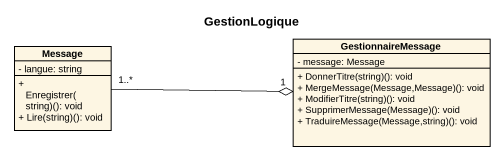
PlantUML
@startuml
title GestionLogique
hide circle
hide empty members
skinparam classAttributeIconSize 0
class Message {
  - langue: string
  + Enregistrer(string)(): void
  + Lire(string)(): void
}
class GestionnaireMessage {
  - message: Message
  + DonnerTitre(string)(): void
  + MergeMessage(Message,Message)(): void
  + ModifierTitre(string)(): void
  + SupprimerMessage(Message)(): void
  + TraduireMessage(Message,string)(): void
}
Message "1..*" -right-o "1" GestionnaireMessage
@enduml
